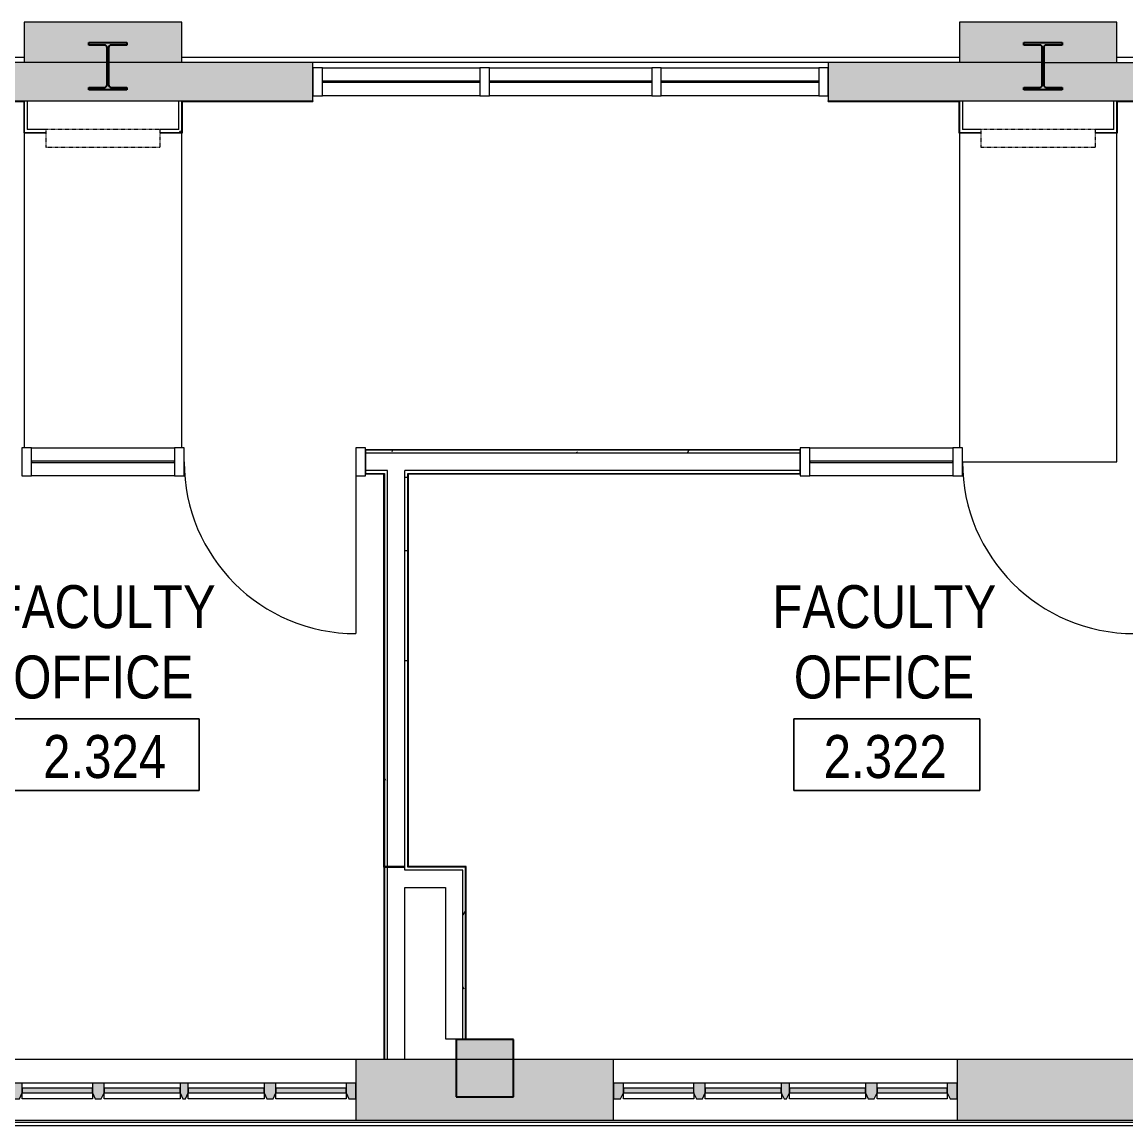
# Model space of a CAD drawing. Header units: inches. Extents: x -3803 to -1421, y -3454 to -210.
# Drawn here: x -2238.4 to -2007, y -1172.8 to -941.4 of the extents above; entities that cross this region are included whole.
import ezdxf

# ---------------------------------------------------------------- set-up
doc = ezdxf.new("R2010")
doc.units = ezdxf.units.IN
doc.header["$MEASUREMENT"] = 0
doc.linetypes.add('Hidden Equipment- BSALS', pattern=[0.0625, 0.03125, -0.03125])
doc.linetypes.add('Hidden Equipment- LTP', pattern=[0.0625, 0.03125, -0.03125])
for name, color, linetype, lineweight in [('A-AREA-IDEN', 2, 'Continuous', 9), ('A-DOOR', 31, 'Continuous', 13), ('A-FLOR', 192, 'Continuous', 13), ('A-GLAZ-CURT', 52, 'Continuous', 13), ('A-GLAZ-CWMG', 51, 'Continuous', 13), ('A-WALL', 113, 'Continuous', 13), ('A-WALL-PATT', 111, 'Continuous', 13), ('I-WALL', 2, 'Continuous', 13), ('Q-SPCQ', 91, 'Continuous', 13), ('S-COLS', 52, 'Continuous', 13)]:
    doc.layers.add(name, color=color, linetype=linetype, lineweight=lineweight)
doc.styles.add('Arial Narrow', font='ARIALN.TTF', dxfattribs={"height": 9})
pattern_1 = [(0, (0, 0), (30.72, 7.68), [1.267, -21.773, 1.267, -21.773, -122.88]), (0, (0, 0), (30.72, 7.68), [-46.08, 1.267, -44.813, 1.267, -21.773, -53.76]), (0, (0, 0), (30.72, 7.68), [-115.2, 1.267, -14.093, 1.267, -37.133]), (120, (11.52, 3.84), (-22.011075, 22.7643), [1.267, -21.773, 1.267, -21.773, -122.88]), (120, (11.52, 3.84), (-22.011075, 22.7643), [-46.08, 1.267, -44.813, 1.267, -21.773, -53.76]), (120, (11.52, 3.84), (-22.011075, 22.7643), [-115.2, 1.267, -14.093, 1.267, -37.133]), (240, (15.36, 19.2), (-8.708925, -30.4443), [1.267, -21.773, 1.267, -21.773, -122.88]), (240, (15.36, 19.2), (-8.708925, -30.4443), [-46.08, 1.267, -44.813, 1.267, -21.773, -53.76]), (240, (15.36, 19.2), (-8.708925, -30.4443), [-115.2, 1.267, -14.093, 1.267, -37.133])]

# ---------------------------------------------------------------- blocks, each defined once
blk = doc.blocks.new('_STL - Column - W Shape - 2017v1 - W10x39-1573222-DIMENSION PLAN - LEVEL 2 _579_ - 2__ - CAD')
at = {"layer": 'S-COLS'}
blk.add_hatch(color=130, dxfattribs=at).paths.add_polyline_path([(2, -4.96), (3.99, -4.96), (3.99, -4.43), (0.66, -4.43), (0.31, -4.28), (0.16, -3.93), (0.16, 3.93), (0.31, 4.28), (0.66, 4.43), (3.99, 4.43), (3.99, 4.96), (-4, 4.96), (-4, 4.43), (-0.66, 4.43), (-0.31, 4.28), (-0.16, 3.93), (-0.16, -3.93), (-0.31, -4.28), (-0.66, -4.43), (-4, -4.43), (-4, -4.96)], flags=0)
at = {"layer": 'S-COLS', "color": 253, "lineweight": 25}
for p, q in [((-4, 4.96), (3.99, 4.96)), ((-4, 4.43), (-4, 4.96)), ((3.99, 4.96), (3.99, 4.43)), ((-0.66, 4.43), (-4, 4.43)), ((-0.16, -3.93), (-0.16, 3.93)), ((0.16, 3.93), (0.16, -3.93)), ((3.99, 4.43), (0.66, 4.43)), ((-4, -4.96), (-4, -4.43)), ((-4, -4.43), (-0.66, -4.43)), ((0.66, -4.43), (3.99, -4.43)), ((3.99, -4.43), (3.99, -4.96)), ((3.99, -4.96), (-4, -4.96))]:
    blk.add_line(p, q, dxfattribs=at)
for centre, start, end in [((-0.66, 3.93), 360, 90), ((0.66, 3.93), 90, 180), ((-0.66, -3.93), 270, 360), ((0.66, -3.93), 180, 270)]:
    blk.add_arc(centre, 0.5, start, end, dxfattribs=at)
blk = doc.blocks.new('15830016-STRUCT_MARTINEZ-MOORE_CENTRAL_v2018_rvt-1-DIMENSION PLAN - LEVEL 2 _579_ - 2__ - CAD')
at = {"layer": 'S-COLS', "lineweight": 5}
blk.add_hatch(color=50, dxfattribs=at).paths.add_polyline_path([(-2135.4, -1166.64), (-2135.4, -1154.64), (-2147.4, -1154.64), (-2147.4, -1166.64)], flags=0)
at = {"layer": 'S-COLS', "color": 253, "lineweight": 25}
for p, q in [((-2135.4, -1154.64), (-2147.4, -1154.64)), ((-2147.4, -1154.64), (-2147.4, -1166.64)), ((-2135.4, -1166.64), (-2135.4, -1154.64)), ((-2147.4, -1166.64), (-2135.4, -1166.64))]:
    blk.add_line(p, q, dxfattribs=at)
at = {"color": 250, "lineweight": 13}
for p in [(-2220.4, -950.64), (-2024.4, -950.64)]:
    blk.add_blockref('_STL - Column - W Shape - 2017v1 - W10x39-1573222-DIMENSION PLAN - LEVEL 2 _579_ - 2__ - CAD', p, dxfattribs=at)
blk = doc.blocks.new('level 2 - band2 - level 2 - band-474741-DIMENSION PLAN - LEVEL 2 _579_ - 2__ - CAD')
at = {"layer": 'A-WALL', "lineweight": 20}
for p, q in [((-1778.33, -1172.02), (-2852.02, -1172.02)), ((-1778.33, -1172.77), (-2851.27, -1172.77))]:
    blk.add_line(p, q, dxfattribs=at)
blk = doc.blocks.new('System Panel - Winco Glass-383322-DIMENSION PLAN - LEVEL 2 _579_ - 2__ - CAD')
at = {"layer": 'A-GLAZ-CURT', "lineweight": 9}
blk.add_hatch(color=90, dxfattribs=at).paths.add_polyline_path([(-7.359375, 0), (7.359375, 0), (7.359375, 1), (-7.359375, 1)], flags=0)
at = {"layer": 'A-GLAZ-CURT', "lineweight": 20}
for p, q in [((7.359375, 1), (-7.359375, 1)), ((-7.359375, 1), (-7.359375, 0)), ((-7.359375, 0), (7.359375, 0)), ((7.359375, 0), (7.359375, 1))]:
    blk.add_line(p, q, dxfattribs=at)
blk = doc.blocks.new('System Panel - Winco Glass-383323-DIMENSION PLAN - LEVEL 2 _579_ - 2__ - CAD')
at = {"layer": 'A-GLAZ-CURT', "lineweight": 9}
blk.add_hatch(color=90, dxfattribs=at).paths.add_polyline_path([(-7.96875, 0), (7.96875, 0), (7.96875, 1), (-7.96875, 1)], flags=0)
at = {"layer": 'A-GLAZ-CURT', "lineweight": 20}
for p, q in [((7.96875, 1), (-7.96875, 1)), ((-7.96875, 1), (-7.96875, 0)), ((-7.96875, 0), (7.96875, 0)), ((7.96875, 0), (7.96875, 1))]:
    blk.add_line(p, q, dxfattribs=at)
blk = doc.blocks.new('Rectangular Mullion - Winco Accent Full_Right-Large-383381-DIMENSION PLAN - LEVEL 2 _579_ - 2__ - CAD')
at = {"layer": 'A-GLAZ-CWMG', "lineweight": 9}
blk.add_hatch(color=90, dxfattribs=at).paths.add_polyline_path([(0, 1.25), (-1.48, 1.25), (-2.06, 0), (-2.06, -2), (0, -2)], flags=0)
at = {"layer": 'A-GLAZ-CWMG', "lineweight": 20}
for p, q in [((-1.48, 1.25), (-2.06, 0)), ((-2.06, 0), (-2.06, -2)), ((0, 1.25), (-1.48, 1.25)), ((0, -2), (0, 1.25)), ((-2.06, -2), (0, -2))]:
    blk.add_line(p, q, dxfattribs=at)
blk = doc.blocks.new('Rectangular Mullion - Winco Accent Full_Right-Large-383382-DIMENSION PLAN - LEVEL 2 _579_ - 2__ - CAD')
at = {"layer": 'A-GLAZ-CWMG', "lineweight": 9}
for p, q in [((-2860.83, -1680.7), (-2860.83, -1695.42)), ((-2858.83, -1680.7), (-2857.58, -1680.7)), ((-2857.58, -1680.7), (-2857.58, -1695.42)), ((-2857.58, -1695.42), (-2858.83, -1695.42))]:
    blk.add_line(p, q, dxfattribs=at)
blk = doc.blocks.new('Rectangular Mullion - Winco Accent Full_Right-Large-383383-DIMENSION PLAN - LEVEL 2 _579_ - 2__ - CAD')
at = {"layer": 'A-GLAZ-CWMG', "lineweight": 9}
for p, q in [((-2860.83, -1715.48), (-2860.83, -1731.42)), ((-2858.83, -1715.48), (-2857.58, -1715.48)), ((-2857.58, -1715.48), (-2857.58, -1731.42)), ((-2857.58, -1731.42), (-2858.83, -1731.42))]:
    blk.add_line(p, q, dxfattribs=at)
blk = doc.blocks.new('Rectangular Mullion - Winco Accent Full_Left-Large-383384-DIMENSION PLAN - LEVEL 2 _579_ - 2__ - CAD')
at = {"layer": 'A-GLAZ-CWMG', "lineweight": 9}
blk.add_hatch(color=90, dxfattribs=at).paths.add_polyline_path([(-2.06, 0), (-1.48, 1.25), (0, 1.25), (0, -2), (-2.06, -2)], flags=0)
at = {"layer": 'A-GLAZ-CWMG', "lineweight": 20}
for p, q in [((-2.06, 0), (-1.48, 1.25)), ((-2.06, -2), (-2.06, 0)), ((-1.48, 1.25), (0, 1.25)), ((0, 1.25), (0, -2)), ((0, -2), (-2.06, -2))]:
    blk.add_line(p, q, dxfattribs=at)
blk = doc.blocks.new('Rectangular Mullion - Winco Accent Full-Large-383385-DIMENSION PLAN - LEVEL 2 _579_ - 2__ - CAD')
at = {"layer": 'A-GLAZ-CWMG', "lineweight": 9}
blk.add_hatch(color=90, dxfattribs=at).paths.add_polyline_path([(-1.22, 0), (-0.64, 1.25), (0.64, 1.25), (1.22, 0), (1.22, -2), (-1.22, -2)], flags=0)
at = {"layer": 'A-GLAZ-CWMG', "lineweight": 20}
for p, q in [((-1.22, 0), (-0.64, 1.25)), ((-1.22, -2), (-1.22, 0)), ((-0.64, 1.25), (0.64, 1.25)), ((0.64, 1.25), (1.22, 0)), ((1.22, 0), (1.22, -2)), ((1.22, -2), (-1.22, -2))]:
    blk.add_line(p, q, dxfattribs=at)
blk = doc.blocks.new('Rectangular Mullion - Winco Accent Full-383386-DIMENSION PLAN - LEVEL 2 _579_ - 2__ - CAD')
at = {"layer": 'A-GLAZ-CWMG', "lineweight": 9}
blk.add_hatch(color=90, dxfattribs=at).paths.add_polyline_path([(-0.84, 0), (-0.26, 1.25), (0.26, 1.25), (0.84, 0), (0.84, -2), (-0.84, -2)], flags=0)
at = {"layer": 'A-GLAZ-CWMG', "lineweight": 20}
for p, q in [((-0.84, 0), (-0.26, 1.25)), ((-0.84, -2), (-0.84, 0)), ((-0.26, 1.25), (0.26, 1.25)), ((0.26, 1.25), (0.84, 0)), ((0.84, 0), (0.84, -2)), ((0.84, -2), (-0.84, -2))]:
    blk.add_line(p, q, dxfattribs=at)
blk = doc.blocks.new('Basic Wall _ M8-8_masonry-BSALS - ___-3776947-DIMENSION PLAN - LEVEL 2 _579_ - 2__ - CAD')
at = {"layer": 'I-WALL', "lineweight": 20}
for p, q in [((-2177.4, -957.89), (-2177.4, -958.02)), ((-2069.4, -958.02), (-2069.4, -957.89)), ((-1955.4, -957.89), (-1955.4, -958.02)), ((-1891.4, -958.02), (-1891.4, -957.89)), ((-2204.77, -958.02), (-2177.4, -958.02)), ((-2069.4, -958.02), (-2042.02, -958.02)), ((-2008.77, -958.02), (-1955.4, -958.02)), ((-1891.4, -958.02), (-1812.96, -958.02))]:
    blk.add_line(p, q, dxfattribs=at)
blk = doc.blocks.new('Basic Wall _ M8-8_masonry-BSALS - ___-3777036-DIMENSION PLAN - LEVEL 2 _579_ - 2__ - CAD')
at = {"layer": 'I-WALL', "lineweight": 20}
for p, q in [((-2399.77, -958.02), (-2399.9, -957.89)), ((-2371.9, -957.89), (-2371.9, -958.02)), ((-2263.9, -958.02), (-2263.9, -957.89)), ((-2399.77, -958.02), (-2371.9, -958.02)), ((-2263.9, -958.02), (-2238.02, -958.02))]:
    blk.add_line(p, q, dxfattribs=at)
blk = doc.blocks.new('Basic Wall _ B3-4 7_8_-BSALS - ___-3567835-DIMENSION PLAN - LEVEL 2 _579_ - 2__ - CAD')
at = {"layer": 'I-WALL', "lineweight": 20}
for p, q in [((-2162.52, -1118.52), (-2162.52, -1036.14)), ((-2162.4, -1118.52), (-2162.52, -1118.52))]:
    blk.add_line(p, q, dxfattribs=at)
blk = doc.blocks.new('Basic Wall _ B3-4 7_8_-BSALS - ___-3567834-DIMENSION PLAN - LEVEL 2 _579_ - 2__ - CAD')
at = {"layer": 'I-WALL', "lineweight": 20}
blk.add_line((-2157.4, -1118.39), (-2157.4, -1036.14), dxfattribs=at)
blk = doc.blocks.new('System Panel - interior glazed panels-885103-DIMENSION PLAN - LEVEL 2 _579_ - 2__ - CAD')
at = {"layer": 'A-GLAZ-CURT', "lineweight": 20}
for p, q in [((16.5, 0.125), (-16.5, 0.125)), ((-16.5, 0.125), (-16.5, -0.125)), ((16.5, -0.125), (16.5, 0.125)), ((-16.5, -0.125), (16.5, -0.125))]:
    blk.add_line(p, q, dxfattribs=at)
blk = doc.blocks.new('System Panel - interior glazed panels-1803098-DIMENSION PLAN - LEVEL 2 _579_ - 2__ - CAD')
at = {"layer": 'A-GLAZ-CURT', "lineweight": 20}
for p, q in [((17, 0.125), (-17, 0.125)), ((-17, 0.125), (-17, -0.125)), ((17, -0.125), (17, 0.125)), ((-17, -0.125), (17, -0.125))]:
    blk.add_line(p, q, dxfattribs=at)
blk = doc.blocks.new('Rectangular Mullion - 6 x 6 interior mullion-2750475-DIMENSION PLAN - LEVEL 2 _579_ - 2__ - CAD')
at = {"layer": 'A-GLAZ-CWMG', "lineweight": 9}
for p, q in [((-2369.9, -950.95), (-2336.9, -950.95)), ((-2336.9, -956.83), (-2369.9, -956.83))]:
    blk.add_line(p, q, dxfattribs=at)
blk = doc.blocks.new('Rectangular Mullion - 6 x 6 interior mullion-2750476-DIMENSION PLAN - LEVEL 2 _579_ - 2__ - CAD')
at = {"layer": 'A-GLAZ-CWMG', "lineweight": 9}
for p, q in [((-2334.9, -950.95), (-2300.9, -950.95)), ((-2300.9, -956.83), (-2334.9, -956.83))]:
    blk.add_line(p, q, dxfattribs=at)
blk = doc.blocks.new('Rectangular Mullion - 2 x 6 interior mullion-V36-DIMENSION PLAN - LEVEL 2 _579_ - 2__ - CAD')
at = {"layer": 'A-GLAZ-CWMG', "lineweight": 20}
for p, q in [((-2, 2.9375), (0, 2.9375)), ((-2, -2.9375), (-2, 2.9375)), ((0, 2.9375), (0, -2.9375)), ((0, -2.9375), (-2, -2.9375))]:
    blk.add_line(p, q, dxfattribs=at)
blk = doc.blocks.new('Rectangular Mullion - 2 x 6 interior mullion-V37-DIMENSION PLAN - LEVEL 2 _579_ - 2__ - CAD')
at = {"layer": 'A-GLAZ-CWMG', "lineweight": 20}
for p, q in [((0, 2.9375), (-2, 2.9375)), ((-2, 2.9375), (-2, -2.9375)), ((0, -2.9375), (0, 2.9375)), ((-2, -2.9375), (0, -2.9375))]:
    blk.add_line(p, q, dxfattribs=at)
blk = doc.blocks.new('Rectangular Mullion - 2 x 6 interior mullion-V38-DIMENSION PLAN - LEVEL 2 _579_ - 2__ - CAD')
at = {"layer": 'A-GLAZ-CWMG', "lineweight": 20}
for p, q in [((-1, 2.9375), (1, 2.9375)), ((-1, -2.9375), (-1, 2.9375)), ((1, 2.9375), (1, -2.9375)), ((1, -2.9375), (-1, -2.9375))]:
    blk.add_line(p, q, dxfattribs=at)
blk = doc.blocks.new('System Panel - interior glazed panels-2779791-DIMENSION PLAN - LEVEL 2 _579_ - 2__ - CAD')
at = {"layer": 'A-GLAZ-CURT', "lineweight": 20}
for p, q in [((15, 0.125), (-15, 0.125)), ((-15, 0.125), (-15, -0.125)), ((15, -0.125), (15, 0.125)), ((-15, -0.125), (15, -0.125))]:
    blk.add_line(p, q, dxfattribs=at)
blk = doc.blocks.new('Rectangular Mullion - 2 x 6 interior mullion-885088-DIMENSION PLAN - LEVEL 2 _579_ - 2__ - CAD')
at = {"layer": 'A-GLAZ-CWMG', "lineweight": 20}
for p, q in [((0, 2.9375), (-2, 2.9375)), ((-2, 2.9375), (-2, -2.9375)), ((0, -2.9375), (0, 2.9375)), ((-2, -2.9375), (0, -2.9375))]:
    blk.add_line(p, q, dxfattribs=at)
blk = doc.blocks.new('Rectangular Mullion - 2 x 6 interior mullion-V46-DIMENSION PLAN - LEVEL 2 _579_ - 2__ - CAD')
at = {"layer": 'A-GLAZ-CWMG', "lineweight": 20}
for p, q in [((-1, 2.9375), (1, 2.9375)), ((-1, -2.9375), (-1, 2.9375)), ((1, 2.9375), (1, -2.9375)), ((1, -2.9375), (-1, -2.9375))]:
    blk.add_line(p, q, dxfattribs=at)
blk = doc.blocks.new('Rectangular Mullion - 6 x 6 interior mullion-2779790-DIMENSION PLAN - LEVEL 2 _579_ - 2__ - CAD')
at = {"layer": 'A-GLAZ-CWMG', "lineweight": 9}
for p, q in [((-2717.4, -1030.64), (-2687.4, -1030.64)), ((-2687.4, -1036.52), (-2717.4, -1036.52))]:
    blk.add_line(p, q, dxfattribs=at)
blk = doc.blocks.new('Door-J1_4-Curtain_Wall-_only works in CW_-BSALS1 - Door-J1_4-Wide_Stile-BSALS 2-2172157-DIMENSION PLAN - LEVEL 2 _579_ - 2__ - CAD')
at = {"layer": 'A-DOOR', "lineweight": 20}
blk.add_line((18, 0), (18, -36), dxfattribs=at)
at = {"layer": 'A-DOOR', "lineweight": 9}
blk.add_arc((18, 0), 36, 180, 270, dxfattribs=at)
blk = doc.blocks.new('Basic Wall _ A6-6 5_8_-BSALS - ___-3570664-DIMENSION PLAN - LEVEL 2 _579_ - 2__ - CAD')
at = {"layer": 'I-WALL', "lineweight": 20}
for p, q in [((-2238.02, -964.64), (-2237.9, -964.52)), ((-2238.02, -964.64), (-2233.4, -964.64)), ((-2209.4, -964.64), (-2204.77, -964.64)), ((-2204.9, -964.52), (-2204.77, -964.64))]:
    blk.add_line(p, q, dxfattribs=at)
blk = doc.blocks.new('Basic Wall _ A6-6 5_8_-BSALS - ___-3570665-DIMENSION PLAN - LEVEL 2 _579_ - 2__ - CAD')
at = {"layer": 'I-WALL', "lineweight": 20}
for q in [(-2204.77, -958.02), (-2204.9, -964.52)]:
    blk.add_line((-2204.77, -964.64), q, dxfattribs=at)
blk = doc.blocks.new('Basic Wall _ A6-6 5_8_-BSALS - ___-3570666-DIMENSION PLAN - LEVEL 2 _579_ - 2__ - CAD')
at = {"layer": 'I-WALL', "lineweight": 20}
for p in [(-2238.02, -958.02), (-2237.9, -964.52)]:
    blk.add_line(p, (-2238.02, -964.64), dxfattribs=at)
blk = doc.blocks.new('Rectangular Mullion - 2 x 6 interior mullion-V45-DIMENSION PLAN - LEVEL 2 _579_ - 2__ - CAD')
at = {"layer": 'A-GLAZ-CWMG', "lineweight": 20}
for p, q in [((-2, 2.9375), (0, 2.9375)), ((-2, -2.9375), (-2, 2.9375)), ((0, 2.9375), (0, -2.9375)), ((0, -2.9375), (-2, -2.9375))]:
    blk.add_line(p, q, dxfattribs=at)
blk = doc.blocks.new('Basic Wall _ B3-4 7_8_-BSALS - ___-3568029-DIMENSION PLAN - LEVEL 2 _579_ - 2__ - CAD')
at = {"layer": 'I-WALL', "lineweight": 20}
for p, q in [((-2162.52, -1036.14), (-2166.4, -1036.14)), ((-2075.27, -1036.14), (-2157.4, -1036.14))]:
    blk.add_line(p, q, dxfattribs=at)
blk = doc.blocks.new('Basic Wall _ B3-4 7_8_-BSALS - ___-3568028-DIMENSION PLAN - LEVEL 2 _579_ - 2__ - CAD')
at = {"layer": 'I-WALL', "lineweight": 20}
blk.add_line((-2075.27, -1031.02), (-2166.4, -1031.02), dxfattribs=at)
blk = doc.blocks.new('TV LCD 32 PDI CV3200P - LTP - DISPLAY _VERT_-3898329-DIMENSION PLAN - LEVEL 2 _579_ - 2__ - CAD')
at = {"layer": 'Q-SPCQ', "linetype": 'Hidden Equipment- LTP', "lineweight": 20}
for p, q in [((-24, 0), (-24, -3.75)), ((0, 0), (-24, 0)), ((0, 0), (-24, 0)), ((-24, 0), (-24, -3.75)), ((0, -3.75), (0, 0)), ((0, -3.75), (0, 0)), ((-24, -3.75), (0, -3.75)), ((-24, -3.75), (0, -3.75))]:
    blk.add_line(p, q, dxfattribs=at)
blk = doc.blocks.new('Basic Wall _ A6-6 5_8_-BSALS - ___-3726963-DIMENSION PLAN - LEVEL 2 _579_ - 2__ - CAD')
at = {"layer": 'I-WALL', "lineweight": 20}
for p, q in [((-2042.02, -964.64), (-2041.9, -964.52)), ((-2042.02, -964.64), (-2037.4, -964.64)), ((-2013.4, -964.64), (-2008.77, -964.64)), ((-2008.9, -964.52), (-2008.77, -964.64))]:
    blk.add_line(p, q, dxfattribs=at)
blk = doc.blocks.new('Basic Wall _ A6-6 5_8_-BSALS - ___-3726964-DIMENSION PLAN - LEVEL 2 _579_ - 2__ - CAD')
at = {"layer": 'I-WALL', "lineweight": 20}
for q in [(-2008.77, -958.02), (-2008.9, -964.52)]:
    blk.add_line((-2008.77, -964.64), q, dxfattribs=at)
blk = doc.blocks.new('Basic Wall _ A6-6 5_8_-BSALS - ___-3726965-DIMENSION PLAN - LEVEL 2 _579_ - 2__ - CAD')
at = {"layer": 'I-WALL', "lineweight": 20}
for p in [(-2042.02, -958.02), (-2041.9, -964.52)]:
    blk.add_line(p, (-2042.02, -964.64), dxfattribs=at)
blk = doc.blocks.new('Basic Wall _ A3-4 1_4_-BSALS - ___-3928918-DIMENSION PLAN - LEVEL 2 _579_ - 2__ - CAD')
at = {"layer": 'I-WALL', "lineweight": 20}
for q in [(-2157.4, -1118.39), (-2145.4, -1118.52)]:
    blk.add_line((-2145.27, -1118.39), q, dxfattribs=at)
blk = doc.blocks.new('Basic Wall _ A3-4 1_4_-BSALS - ___-3928920-DIMENSION PLAN - LEVEL 2 _579_ - 2__ - CAD')
at = {"layer": 'I-WALL', "lineweight": 20}
for p, q in [((-2145.4, -1118.52), (-2145.27, -1118.39)), ((-2145.27, -1154.52), (-2145.27, -1118.39)), ((-2145.27, -1154.52), (-2145.4, -1154.52))]:
    blk.add_line(p, q, dxfattribs=at)
blk = doc.blocks.new('Basic Wall _ A3-4 1_4_-BSALS - ___-3928922-DIMENSION PLAN - LEVEL 2 _579_ - 2__ - CAD')
at = {"layer": 'I-WALL', "lineweight": 20}
for q in [(-2162.4, -1118.39), (-2162.52, -1158.77)]:
    blk.add_line((-2162.52, -1118.39), q, dxfattribs=at)
blk = doc.blocks.new('Room Tag- BSALS - Room Tag-28050-DIMENSION PLAN - LEVEL 2 _579_ - 2__ - CAD')
at = {"layer": 'A-AREA-IDEN'}
for p, q in [((-0.203125, -0.171875), (-0.203125, -0.015625)), ((-0.203125, -0.015625), (0.203125, -0.015625)), ((0.203125, -0.015625), (-0.203125, -0.015625)), ((-0.203125, -0.015625), (-0.203125, -0.171875)), ((0.203125, -0.015625), (0.203125, -0.171875)), ((0.203125, -0.171875), (0.203125, -0.015625)), ((0.203125, -0.171875), (-0.203125, -0.171875)), ((-0.203125, -0.171875), (0.203125, -0.171875))]:
    blk.add_line(p, q, dxfattribs=at)

msp = doc.modelspace()

# ---------------------------------------------------------------- hatches: boundary and pattern name
at = {"layer": 'A-WALL-PATT', "lineweight": 20}
for points in [[(-2216.4, -949.89), (-2204.9, -949.89), (-2204.9, -941.39), (-2237.9, -941.39), (-2237.9, -949.89), (-2220.56, -949.89), (-2220.56, -946.71), (-2220.7, -946.36), (-2221.06, -946.21), (-2224.39, -946.21), (-2224.39, -945.68), (-2216.4, -945.68), (-2216.4, -946.21), (-2219.74, -946.21), (-2220.09, -946.36), (-2220.24, -946.71), (-2220.24, -949.89), (-2220.09, -949.89)], [(-2041.9, -949.89), (-2024.56, -949.89), (-2024.56, -946.71), (-2024.7, -946.36), (-2025.06, -946.21), (-2028.39, -946.21), (-2028.39, -945.68), (-2020.4, -945.68), (-2020.4, -946.21), (-2023.74, -946.21), (-2024.09, -946.36), (-2024.24, -946.71), (-2024.24, -949.89), (-2008.9, -949.89), (-2008.9, -941.39), (-2041.9, -941.39), (-2041.9, -946.21)]]:
    msp.add_hatch(color=10, dxfattribs=at).paths.add_polyline_path(points, flags=0)
at = {"layer": 'A-WALL-PATT', "lineweight": 5}
h = msp.add_hatch(color=50, dxfattribs=at)
h.paths.add_polyline_path([(-2237.96, -957.89), (-2237.96, -949.89), (-2263.9, -949.89), (-2263.9, -957.89)], flags=0)
h.paths.add_polyline_path([(-2376.45, -957.89), (-2371.9, -957.89), (-2371.9, -949.89), (-2399.9, -949.89), (-2399.9, -957.89)], flags=0)
msp.add_hatch(color=50, dxfattribs=at).paths.add_polyline_path([(-2237.96, -957.89), (-2204.96, -957.89), (-2204.96, -949.89), (-2220.24, -949.89), (-2220.24, -954.57), (-2220.09, -954.92), (-2219.74, -955.07), (-2216.4, -955.07), (-2216.4, -955.6), (-2224.39, -955.6), (-2224.39, -955.07), (-2221.06, -955.07), (-2220.7, -954.92), (-2220.56, -954.57), (-2220.56, -949.89), (-2237.96, -949.89), (-2237.96, -955.6)], flags=0)
h = msp.add_hatch(color=50, dxfattribs=at)
h.paths.add_polyline_path([(-1969.27, -957.89), (-1955.4, -957.89), (-1955.4, -949.89), (-2024.24, -949.89), (-2024.24, -954.57), (-2024.09, -954.92), (-2023.74, -955.07), (-2020.4, -955.07), (-2020.4, -955.6), (-2028.39, -955.6), (-2028.39, -955.07), (-2025.06, -955.07), (-2024.7, -954.92), (-2024.56, -954.57), (-2024.56, -949.89), (-2069.4, -949.89), (-2069.4, -957.89), (-2020.4, -957.89)], flags=0)
h.paths.add_polyline_path([(-2177.4, -957.89), (-2177.4, -949.89), (-2204.96, -949.89), (-2204.96, -957.89)], flags=0)
h.paths.add_polyline_path([(-1887.83, -957.89), (-1812.96, -957.89), (-1812.96, -949.89), (-1828.24, -949.89), (-1828.24, -954.57), (-1828.09, -954.92), (-1827.74, -955.07), (-1824.4, -955.07), (-1824.4, -955.6), (-1832.39, -955.6), (-1832.39, -955.07), (-1829.06, -955.07), (-1828.7, -954.92), (-1828.56, -954.57), (-1828.56, -949.89), (-1891.4, -949.89), (-1891.4, -957.89)], flags=0)
at = {"layer": 'A-WALL-PATT', "lineweight": 9}
h = msp.add_hatch(dxfattribs=at)
h.set_pattern_fill('FP_2', color=256, style=0, pattern_type=2)
h.set_pattern_definition(pattern_1)
h.paths.add_polyline_path([(-2204.9, -964.52), (-2204.9, -957.89), (-2205.52, -957.89), (-2205.52, -964.52)], flags=0)
h = msp.add_hatch(dxfattribs=at)
h.set_pattern_fill('FP_2', color=256, style=0, pattern_type=2)
h.set_pattern_definition(pattern_1)
h.paths.add_polyline_path([(-1655.77, -1035.39), (-1655.77, -1031.14), (-1685.96, -1031.14), (-1685.96, -1031.77), (-1656.4, -1031.77), (-1656.4, -1035.39)], flags=0)
h.paths.add_polyline_path([(-1759.27, -1031.77), (-1759.27, -1031.14), (-1816.21, -1031.14), (-1816.21, -1031.77), (-1806.4, -1031.77)], flags=0)
h.paths.add_polyline_path([(-1825.21, -1031.77), (-1825.21, -1031.14), (-1899.4, -1031.14), (-1899.4, -1031.77)], flags=0)
h.paths.add_polyline_path([(-2003.27, -1031.77), (-1994.4, -1031.77), (-1994.4, -1031.14), (-2003.27, -1031.14)], flags=0)
h.paths.add_polyline_path([(-2166.4, -1031.77), (-2090.4, -1031.77), (-2090.4, -1031.14), (-2166.4, -1031.14)], flags=0)
h.paths.add_polyline_path([(-2238.4, -1031.77), (-2238.4, -1031.14), (-2372.4, -1031.14), (-2372.4, -1031.77), (-2295.01, -1031.77)], flags=0)
h = msp.add_hatch(dxfattribs=at)
h.set_pattern_fill('FP_2', color=256, style=0, pattern_type=2)
h.set_pattern_definition(pattern_1)
h.paths.add_polyline_path([(-2075.27, -1031.77), (-2075.27, -1031.14), (-2090.4, -1031.14), (-2090.4, -1031.77)], flags=0)
h = msp.add_hatch(dxfattribs=at)
h.set_pattern_fill('FP_2', color=256, style=0, pattern_type=2)
h.set_pattern_definition(pattern_1)
h.paths.add_polyline_path([(-1655.77, -1036.02), (-1655.77, -1035.39), (-1685.96, -1035.39), (-1685.96, -1036.02)], flags=0)
h.paths.add_polyline_path([(-1779.52, -1036.02), (-1759.27, -1036.02), (-1759.27, -1035.39), (-1780.15, -1035.39), (-1780.15, -1036.02)], flags=0)
h.paths.add_polyline_path([(-1783.77, -1036.02), (-1783.77, -1035.39), (-1899.4, -1035.39), (-1899.4, -1036.02), (-1784.4, -1036.02)], flags=0)
h.paths.add_polyline_path([(-1999.27, -1036.02), (-1998.65, -1036.02), (-1998.65, -1035.39), (-2003.27, -1035.39), (-2003.27, -1036.02)], flags=0)
h.paths.add_polyline_path([(-1994.4, -1036.02), (-1994.4, -1035.39), (-1995.02, -1035.39), (-1995.02, -1036.02)], flags=0)
h.paths.add_polyline_path([(-2090.4, -1036.02), (-2090.4, -1035.39), (-2158.15, -1035.39), (-2158.15, -1036.02), (-2132.14, -1036.02)], flags=0)
h.paths.add_polyline_path([(-2166.4, -1036.02), (-2161.77, -1036.02), (-2161.77, -1035.39), (-2166.4, -1035.39)], flags=0)
h.paths.add_polyline_path([(-2238.4, -1036.02), (-2238.4, -1035.39), (-2372.4, -1035.39), (-2372.4, -1036.02), (-2295.01, -1036.02)], flags=0)
h = msp.add_hatch(dxfattribs=at)
h.set_pattern_fill('FP_2', color=256, style=0, pattern_type=2)
h.set_pattern_definition(pattern_1)
h.paths.add_polyline_path([(-2162.4, -1118.52), (-2161.77, -1118.52), (-2161.77, -1036.02), (-2162.4, -1036.02), (-2162.4, -1070.98)], flags=0)
h = msp.add_hatch(dxfattribs=at)
h.set_pattern_fill('FP_2', color=256, style=0, pattern_type=2)
h.set_pattern_definition(pattern_1)
h.paths.add_polyline_path([(-2157.52, -1118.52), (-2157.52, -1036.02), (-2158.15, -1036.02), (-2158.15, -1118.52)], flags=0)
h = msp.add_hatch(dxfattribs=at)
h.set_pattern_fill('FP_2', color=256, style=0, pattern_type=2)
h.set_pattern_definition(pattern_1)
h.paths.add_polyline_path([(-2145.4, -1154.52), (-2145.4, -1119.14), (-2146.02, -1119.14), (-2146.02, -1154.52)], flags=0)
at = {"layer": 'A-WALL-PATT', "lineweight": 20}
h = msp.add_hatch(color=10, dxfattribs=at)
h.paths.add_polyline_path([(-2852.4, -1171.64), (-2840.4, -1171.64), (-2840.4, -1158.77), (-2865.27, -1158.77), (-2865.27, -1171.64), (-2865.07, -1171.64)], flags=0)
h.paths.add_polyline_path([(-2783.63, -1171.64), (-2744.4, -1171.64), (-2744.4, -1158.77), (-2798.4, -1158.77), (-2798.4, -1171.64)], flags=0)
h.paths.add_polyline_path([(-2672.4, -1171.64), (-2618.4, -1171.64), (-2618.4, -1158.77), (-2672.4, -1158.77)], flags=0)
h.paths.add_polyline_path([(-2546.4, -1171.64), (-2492.4, -1171.64), (-2492.4, -1158.77), (-2546.4, -1158.77)], flags=0)
h.paths.add_polyline_path([(-2420.4, -1171.64), (-2366.4, -1171.64), (-2366.4, -1158.77), (-2420.4, -1158.77)], flags=0)
h.paths.add_polyline_path([(-2294.4, -1171.64), (-2240.4, -1171.64), (-2240.4, -1158.77), (-2294.4, -1158.77)], flags=0)
h.paths.add_polyline_path([(-2168.4, -1171.64), (-2114.4, -1171.64), (-2114.4, -1158.77), (-2168.4, -1158.77)], flags=0)
h.paths.add_polyline_path([(-2042.4, -1171.64), (-1988.4, -1171.64), (-1988.4, -1158.77), (-2042.4, -1158.77)], flags=0)
h.paths.add_polyline_path([(-1916.4, -1171.64), (-1862.4, -1171.64), (-1862.4, -1158.77), (-1916.4, -1158.77)], flags=0)
h.paths.add_polyline_path([(-1778.33, -1171.64), (-1778.33, -1158.77), (-1790.4, -1158.77), (-1790.4, -1171.64)], flags=0)

# ---------------------------------------------------------------- linework, layer by layer
at = {"layer": 'A-FLOR', "lineweight": 20}
for p, q in [((-2399.9, -948.77), (-2237.9, -948.77)), ((-2204.9, -948.77), (-2041.9, -948.77)), ((-2069.4, -949.89), (-2177.4, -949.89)), ((-2008.9, -948.77), (-1960.4, -948.77)), ((-2237.9, -964.64), (-2237.9, -1030.64)), ((-2204.9, -1030.64), (-2204.9, -964.64)), ((-2041.9, -964.64), (-2041.9, -1030.64)), ((-2008.9, -1033.58), (-2008.9, -964.64)), ((-2041.27, -1033.58), (-2008.9, -1033.58))]:
    msp.add_line(p, q, dxfattribs=at)
at = {"layer": 'A-WALL'}
for p, q in [((-2237.27, -957.89), (-2237.27, -963.89)), ((-2205.52, -963.89), (-2205.52, -957.89)), ((-2041.27, -957.89), (-2041.27, -963.89)), ((-2009.52, -963.89), (-2009.52, -957.89)), ((-2233.4, -963.89), (-2237.27, -963.89)), ((-2205.52, -963.89), (-2209.4, -963.89)), ((-2037.4, -963.89), (-2041.27, -963.89)), ((-2009.52, -963.89), (-2013.4, -963.89)), ((-2075.27, -1031.77), (-2166.4, -1031.77)), ((-2161.77, -1035.39), (-2166.4, -1035.39)), ((-2161.77, -1158.77), (-2161.77, -1035.39)), ((-2158.15, -1119.14), (-2158.15, -1035.39)), ((-2075.27, -1035.39), (-2158.15, -1035.39)), ((-2146.02, -1119.14), (-2158.15, -1119.14)), ((-2146.02, -1154.52), (-2146.02, -1119.14))]:
    msp.add_line(p, q, dxfattribs=at)
at = {"layer": 'A-WALL', "lineweight": 20}
for p, q in [((-2778.15, -1158.77), (-1988.4, -1158.77)), ((-2168.4, -1158.77), (-2168.4, -1171.64)), ((-2114.4, -1171.64), (-2114.4, -1158.77)), ((-2042.4, -1158.77), (-2042.4, -1171.64)), ((-1778.33, -1171.64), (-2366.4, -1171.64))]:
    msp.add_line(p, q, dxfattribs=at)
at = {"layer": 'I-WALL', "lineweight": 20}
for p, q in [((-2204.9, -941.39), (-2237.9, -941.39)), ((-2237.9, -941.39), (-2237.9, -949.89)), ((-2204.9, -949.89), (-2204.9, -941.39)), ((-2008.9, -941.39), (-2041.9, -941.39)), ((-2041.9, -941.39), (-2041.9, -949.89)), ((-2008.9, -949.89), (-2008.9, -941.39)), ((-2220.56, -949.89), (-2263.9, -949.89)), ((-2177.4, -949.89), (-2220.24, -949.89)), ((-2177.4, -957.89), (-2177.4, -949.89)), ((-2024.56, -949.89), (-2069.4, -949.89)), ((-2069.4, -949.89), (-2069.4, -957.89)), ((-2024.24, -949.89), (-1955.4, -949.89)), ((-2263.9, -957.89), (-2177.4, -957.89)), ((-2237.9, -957.89), (-2237.9, -964.52)), ((-2204.9, -964.52), (-2204.9, -957.89)), ((-2069.4, -957.89), (-1955.4, -957.89)), ((-2041.9, -957.89), (-2041.9, -964.52)), ((-2008.9, -964.52), (-2008.9, -957.89)), ((-2237.9, -964.52), (-2233.4, -964.52)), ((-2209.4, -964.52), (-2204.9, -964.52)), ((-2041.9, -964.52), (-2037.4, -964.52)), ((-2013.4, -964.52), (-2008.9, -964.52)), ((-2075.27, -1031.14), (-2166.4, -1031.14)), ((-2166.4, -1031.14), (-2166.4, -1036.02)), ((-2075.27, -1036.02), (-2075.27, -1031.14)), ((-2166.4, -1036.02), (-2162.4, -1036.02)), ((-2162.4, -1036.02), (-2162.4, -1158.77)), ((-2157.52, -1118.52), (-2157.52, -1036.02)), ((-2157.52, -1036.02), (-2075.27, -1036.02)), ((-2158.15, -1118.39), (-2162.4, -1118.39)), ((-2162.4, -1118.52), (-2158.15, -1118.52)), ((-2158.15, -1118.52), (-2158.15, -1118.39)), ((-2145.4, -1118.52), (-2157.52, -1118.52)), ((-2145.4, -1154.52), (-2145.4, -1118.52)), ((-2158.15, -1122.77), (-2149.65, -1122.77)), ((-2158.15, -1158.77), (-2158.15, -1122.77)), ((-2149.65, -1122.77), (-2149.65, -1154.52)), ((-2149.65, -1154.52), (-2145.4, -1154.52)), ((-2162.4, -1158.77), (-2158.15, -1158.77))]:
    msp.add_line(p, q, dxfattribs=at)

# ---------------------------------------------------------------- block references
at = {"lineweight": 5}
msp.add_blockref('15830016-STRUCT_MARTINEZ-MOORE_CENTRAL_v2018_rvt-1-DIMENSION PLAN - LEVEL 2 _579_ - 2__ - CAD', (0, 0), dxfattribs=at)
at = {"layer": 'A-AREA-IDEN', "xscale": 95.99999999999994, "yscale": 95.99999999999994, "zscale": 95.99999999999994}
for p in [(-2220.74, -1085.97), (-2057.15, -1085.97)]:
    msp.add_blockref('Room Tag- BSALS - Room Tag-28050-DIMENSION PLAN - LEVEL 2 _579_ - 2__ - CAD', p, dxfattribs=at)
at = {"layer": 'A-DOOR', "lineweight": 20}
for p in [(-2186.4, -1033.58), (-2023.27, -1033.58)]:
    msp.add_blockref('Door-J1_4-Curtain_Wall-_only works in CW_-BSALS1 - Door-J1_4-Wide_Stile-BSALS 2-2172157-DIMENSION PLAN - LEVEL 2 _579_ - 2__ - CAD', p, dxfattribs=at)
at = {"layer": 'A-GLAZ-CURT', "lineweight": 9}
for name, p in [('System Panel - interior glazed panels-885103-DIMENSION PLAN - LEVEL 2 _579_ - 2__ - CAD', (-2158.9, -953.89)), ('System Panel - interior glazed panels-1803098-DIMENSION PLAN - LEVEL 2 _579_ - 2__ - CAD', (-2123.4, -953.89)), ('System Panel - interior glazed panels-885103-DIMENSION PLAN - LEVEL 2 _579_ - 2__ - CAD', (-2087.9, -953.89)), ('System Panel - interior glazed panels-2779791-DIMENSION PLAN - LEVEL 2 _579_ - 2__ - CAD', (-2221.4, -1033.58)), ('System Panel - interior glazed panels-2779791-DIMENSION PLAN - LEVEL 2 _579_ - 2__ - CAD', (-2058.27, -1033.58)), ('System Panel - Winco Glass-383322-DIMENSION PLAN - LEVEL 2 _579_ - 2__ - CAD', (-2230.97, -1165.83)), ('System Panel - Winco Glass-383323-DIMENSION PLAN - LEVEL 2 _579_ - 2__ - CAD', (-2213.21, -1165.83)), ('System Panel - Winco Glass-383323-DIMENSION PLAN - LEVEL 2 _579_ - 2__ - CAD', (-2195.58, -1165.83)), ('System Panel - Winco Glass-383322-DIMENSION PLAN - LEVEL 2 _579_ - 2__ - CAD', (-2177.82, -1165.83)), ('System Panel - Winco Glass-383322-DIMENSION PLAN - LEVEL 2 _579_ - 2__ - CAD', (-2104.97, -1165.83)), ('System Panel - Winco Glass-383323-DIMENSION PLAN - LEVEL 2 _579_ - 2__ - CAD', (-2087.21, -1165.83)), ('System Panel - Winco Glass-383323-DIMENSION PLAN - LEVEL 2 _579_ - 2__ - CAD', (-2069.58, -1165.83)), ('System Panel - Winco Glass-383322-DIMENSION PLAN - LEVEL 2 _579_ - 2__ - CAD', (-2051.82, -1165.83))]:
    msp.add_blockref(name, p, dxfattribs=at)
at = {"layer": 'A-GLAZ-CWMG', "lineweight": 9}
for name, p, rotation in [('Rectangular Mullion - 2 x 6 interior mullion-V37-DIMENSION PLAN - LEVEL 2 _579_ - 2__ - CAD', (-2177.4, -953.89), 180), ('Rectangular Mullion - 2 x 6 interior mullion-885088-DIMENSION PLAN - LEVEL 2 _579_ - 2__ - CAD', (-2238.4, -1033.58), 180), ('Rectangular Mullion - 2 x 6 interior mullion-885088-DIMENSION PLAN - LEVEL 2 _579_ - 2__ - CAD', (-2075.27, -1033.58), 180), ('Rectangular Mullion - Winco Accent Full_Right-Large-383381-DIMENSION PLAN - LEVEL 2 _579_ - 2__ - CAD', (-2240.4, -1165.83), 180), ('Rectangular Mullion - Winco Accent Full_Right-Large-383382-DIMENSION PLAN - LEVEL 2 _579_ - 2__ - CAD', (-542.91, -4024.66), 270.000000000007), ('Rectangular Mullion - Winco Accent Full_Right-Large-383383-DIMENSION PLAN - LEVEL 2 _579_ - 2__ - CAD', (-489.75, -4024.66), 270.0000000000081), ('Rectangular Mullion - Winco Accent Full_Right-Large-383383-DIMENSION PLAN - LEVEL 2 _579_ - 2__ - CAD', (-472.13, -4024.66), 270.0000000000081), ('Rectangular Mullion - Winco Accent Full_Right-Large-383382-DIMENSION PLAN - LEVEL 2 _579_ - 2__ - CAD', (-489.75, -4024.66), 270.000000000007), ('Rectangular Mullion - Winco Accent Full_Right-Large-383381-DIMENSION PLAN - LEVEL 2 _579_ - 2__ - CAD', (-2114.4, -1165.83), 180), ('Rectangular Mullion - Winco Accent Full_Right-Large-383382-DIMENSION PLAN - LEVEL 2 _579_ - 2__ - CAD', (-416.91, -4024.66), 270.000000000007), ('Rectangular Mullion - Winco Accent Full_Right-Large-383383-DIMENSION PLAN - LEVEL 2 _579_ - 2__ - CAD', (-363.75, -4024.66), 270.0000000000081), ('Rectangular Mullion - Winco Accent Full_Right-Large-383383-DIMENSION PLAN - LEVEL 2 _579_ - 2__ - CAD', (-346.13, -4024.66), 270.0000000000081), ('Rectangular Mullion - Winco Accent Full_Right-Large-383382-DIMENSION PLAN - LEVEL 2 _579_ - 2__ - CAD', (-363.75, -4024.66), 270.000000000007)]:
    msp.add_blockref(name, p, dxfattribs=dict(at, rotation=rotation))
for name, p in [('Rectangular Mullion - 6 x 6 interior mullion-2750475-DIMENSION PLAN - LEVEL 2 _579_ - 2__ - CAD', (194.5, 0)), ('Rectangular Mullion - 6 x 6 interior mullion-2750476-DIMENSION PLAN - LEVEL 2 _579_ - 2__ - CAD', (194.5, 0)), ('Rectangular Mullion - 6 x 6 interior mullion-2750475-DIMENSION PLAN - LEVEL 2 _579_ - 2__ - CAD', (265.5, 0)), ('Rectangular Mullion - 6 x 6 interior mullion-2779790-DIMENSION PLAN - LEVEL 2 _579_ - 2__ - CAD', (481, 0)), ('Rectangular Mullion - 6 x 6 interior mullion-2779790-DIMENSION PLAN - LEVEL 2 _579_ - 2__ - CAD', (644.13, 0))]:
    msp.add_blockref(name, p, dxfattribs=at)
at = {"layer": 'A-GLAZ-CWMG', "lineweight": 9, "extrusion": (0, 0, -1), "rotation": 180}
for name, p in [('Rectangular Mullion - 2 x 6 interior mullion-V38-DIMENSION PLAN - LEVEL 2 _579_ - 2__ - CAD', (2141.4, -953.89)), ('Rectangular Mullion - 2 x 6 interior mullion-V38-DIMENSION PLAN - LEVEL 2 _579_ - 2__ - CAD', (2105.4, -953.89)), ('Rectangular Mullion - 2 x 6 interior mullion-V36-DIMENSION PLAN - LEVEL 2 _579_ - 2__ - CAD', (2069.4, -953.89)), ('Rectangular Mullion - 2 x 6 interior mullion-V46-DIMENSION PLAN - LEVEL 2 _579_ - 2__ - CAD', (2205.4, -1033.58)), ('Rectangular Mullion - 2 x 6 interior mullion-V45-DIMENSION PLAN - LEVEL 2 _579_ - 2__ - CAD', (2166.4, -1033.58)), ('Rectangular Mullion - 2 x 6 interior mullion-V46-DIMENSION PLAN - LEVEL 2 _579_ - 2__ - CAD', (2042.27, -1033.58)), ('Rectangular Mullion - Winco Accent Full-Large-383385-DIMENSION PLAN - LEVEL 2 _579_ - 2__ - CAD', (2222.4, -1165.83)), ('Rectangular Mullion - Winco Accent Full-383386-DIMENSION PLAN - LEVEL 2 _579_ - 2__ - CAD', (2204.4, -1165.83)), ('Rectangular Mullion - Winco Accent Full-Large-383385-DIMENSION PLAN - LEVEL 2 _579_ - 2__ - CAD', (2186.4, -1165.83)), ('Rectangular Mullion - Winco Accent Full_Left-Large-383384-DIMENSION PLAN - LEVEL 2 _579_ - 2__ - CAD', (2168.4, -1165.83)), ('Rectangular Mullion - Winco Accent Full-Large-383385-DIMENSION PLAN - LEVEL 2 _579_ - 2__ - CAD', (2096.4, -1165.83)), ('Rectangular Mullion - Winco Accent Full-383386-DIMENSION PLAN - LEVEL 2 _579_ - 2__ - CAD', (2078.4, -1165.83)), ('Rectangular Mullion - Winco Accent Full-Large-383385-DIMENSION PLAN - LEVEL 2 _579_ - 2__ - CAD', (2060.4, -1165.83)), ('Rectangular Mullion - Winco Accent Full_Left-Large-383384-DIMENSION PLAN - LEVEL 2 _579_ - 2__ - CAD', (2042.4, -1165.83))]:
    msp.add_blockref(name, p, dxfattribs=at)
at = {"layer": 'A-WALL', "lineweight": 20}
msp.add_blockref('level 2 - band2 - level 2 - band-474741-DIMENSION PLAN - LEVEL 2 _579_ - 2__ - CAD', (0, 0), dxfattribs=at)
at = {"layer": 'I-WALL', "lineweight": 20}
for name in ['Basic Wall _ M8-8_masonry-BSALS - ___-3777036-DIMENSION PLAN - LEVEL 2 _579_ - 2__ - CAD', 'Basic Wall _ M8-8_masonry-BSALS - ___-3776947-DIMENSION PLAN - LEVEL 2 _579_ - 2__ - CAD', 'Basic Wall _ A6-6 5_8_-BSALS - ___-3570666-DIMENSION PLAN - LEVEL 2 _579_ - 2__ - CAD', 'Basic Wall _ A6-6 5_8_-BSALS - ___-3570665-DIMENSION PLAN - LEVEL 2 _579_ - 2__ - CAD', 'Basic Wall _ A6-6 5_8_-BSALS - ___-3726965-DIMENSION PLAN - LEVEL 2 _579_ - 2__ - CAD', 'Basic Wall _ A6-6 5_8_-BSALS - ___-3726964-DIMENSION PLAN - LEVEL 2 _579_ - 2__ - CAD', 'Basic Wall _ A6-6 5_8_-BSALS - ___-3570664-DIMENSION PLAN - LEVEL 2 _579_ - 2__ - CAD', 'Basic Wall _ A6-6 5_8_-BSALS - ___-3726963-DIMENSION PLAN - LEVEL 2 _579_ - 2__ - CAD', 'Basic Wall _ B3-4 7_8_-BSALS - ___-3568028-DIMENSION PLAN - LEVEL 2 _579_ - 2__ - CAD', 'Basic Wall _ B3-4 7_8_-BSALS - ___-3568029-DIMENSION PLAN - LEVEL 2 _579_ - 2__ - CAD', 'Basic Wall _ B3-4 7_8_-BSALS - ___-3567835-DIMENSION PLAN - LEVEL 2 _579_ - 2__ - CAD', 'Basic Wall _ B3-4 7_8_-BSALS - ___-3567834-DIMENSION PLAN - LEVEL 2 _579_ - 2__ - CAD', 'Basic Wall _ A3-4 1_4_-BSALS - ___-3928922-DIMENSION PLAN - LEVEL 2 _579_ - 2__ - CAD', 'Basic Wall _ A3-4 1_4_-BSALS - ___-3928918-DIMENSION PLAN - LEVEL 2 _579_ - 2__ - CAD', 'Basic Wall _ A3-4 1_4_-BSALS - ___-3928920-DIMENSION PLAN - LEVEL 2 _579_ - 2__ - CAD']:
    msp.add_blockref(name, (0, 0), dxfattribs=at)
at = {"layer": 'Q-SPCQ', "linetype": 'Hidden Equipment- BSALS', "lineweight": 20, "rotation": 180}
for p in [(-2233.4, -967.64), (-2037.4, -967.64)]:
    msp.add_blockref('TV LCD 32 PDI CV3200P - LTP - DISPLAY _VERT_-3898329-DIMENSION PLAN - LEVEL 2 _579_ - 2__ - CAD', p, dxfattribs=at)

# ---------------------------------------------------------------- texts
at = {"layer": 'A-AREA-IDEN', "char_height": 9, "attachment_point": 1, "style": 'Arial Narrow'}
for s, insert, width in [('FACULTY', (-2244.73, -1059.42), 57.873), ('FACULTY', (-2081.13, -1059.42), 57.873), ('OFFICE', (-2240.23, -1074.17), 46.965), ('OFFICE', (-2076.63, -1074.17), 46.965), ('2.324', (-2233.96, -1090.84), 31.512), ('2.322', (-2070.37, -1090.84), 31.512)]:
    msp.add_mtext(s, dxfattribs=dict(at, insert=insert, width=width))

doc.saveas('drawing.dxf')
